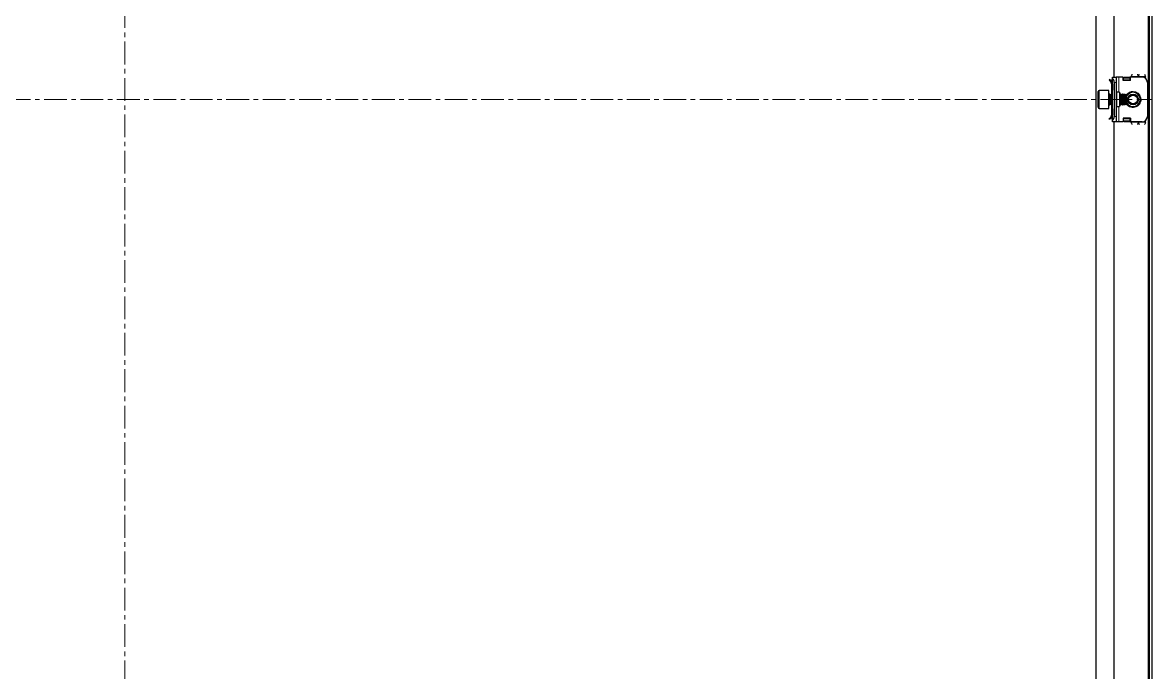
# Model space of a CAD drawing. Header units: millimetres. Extents: x -627 to 2029, y -517 to 1061.
# Drawn here: x 1399 to 2029, y -27 to 335 of the extents above; entities that cross this region are included whole.
import ezdxf

# ---------------------------------------------------------------- set-up
doc = ezdxf.new("R2010")
doc.units = ezdxf.units.MM
doc.linetypes.add('CENTERX2', pattern=[20.32, 12.7, -2.54, 2.54, -2.54])
doc.layers.add('FORMAT', color=7, linetype='Continuous')

msp = doc.modelspace()

# ---------------------------------------------------------------- linework, layer by layer
at = {"color": 8, "linetype": 'Continuous', "lineweight": 18}
for p, q in [((2026.56, 970.86), (2026.56, -385.94)), ((2006.66, 302.96), (2006.16, 302.96)), ((2006.66, 303.46), (2006.45, 303.67)), ((2010.16, 304.96), (2010.16, 296.46)), ((2016.41, 303.32), (2012.91, 303.32)), ((2017.16, 305.21), (2021.16, 305.21)), ((2025.16, 305.21), (2021.16, 305.21)), ((1999.26, 297.46), (1999.26, 287.46)), ((2008.66, 301.96), (2007.66, 301.96)), ((2009.16, 296.46), (2009.16, 288.46)), ((2004.91, 295.46), (2004.91, 290.85)), ((2004.91, 290.85), (2004.91, 289.46)), ((2010.16, 288.46), (2010.16, 279.96)), ((2006.66, 281.96), (2006.16, 281.96)), ((2006.66, 281.46), (2006.45, 281.26)), ((2007.66, 282.96), (2008.66, 282.96)), ((2012.91, 281.61), (2016.41, 281.61)), ((2021.16, 279.71), (2017.16, 279.71)), ((2025.16, 279.71), (2021.16, 279.71))]:
    msp.add_line(p, q, dxfattribs=at)
at = {"color": 7, "linetype": 'Continuous', "lineweight": 25}
for p, q in [((2027.16, 972.96), (2027.16, -388.04)), ((2028.66, 972.96), (2028.66, -388.04)), ((1997.66, -357.04), (1997.66, 941.96)), ((2007.66, 304.96), (2007.66, 892.46)), ((2005.1, 303.6), (2004.75, 303.25)), ((2005.72, 302.27), (2004.75, 303.25)), ((2006.07, 302.63), (2005.1, 303.6)), ((2005.72, 302.27), (2006.07, 302.63)), ((2006.16, 302.96), (2006.16, 302.57)), ((2006.45, 303.67), (2006.66, 303.88)), ((2006.66, 304.96), (2008.66, 304.96)), ((2006.66, 304.2), (2006.66, 304.96)), ((2006.66, 280.73), (2006.66, 304.2)), ((2008.66, 304.96), (2008.66, 301.96)), ((2010.16, 304.96), (2008.66, 304.96)), ((2012.66, 304.96), (2010.16, 304.96)), ((2012.66, 302.96), (2012.66, 304.96)), ((2016.66, 302.96), (2012.66, 302.96)), ((2012.91, 304.58), (2013.41, 304.94)), ((2013.41, 304.58), (2012.91, 304.23)), ((2012.91, 304.23), (2012.91, 304.58)), ((2012.91, 303.32), (2012.91, 304.23)), ((2012.91, 302.96), (2012.91, 303.32)), ((2013.41, 304.94), (2013.41, 304.58)), ((2013.41, 304.94), (2015.91, 304.94)), ((2013.41, 304.58), (2015.91, 304.58)), ((2015.91, 304.58), (2015.91, 304.94)), ((2015.91, 304.94), (2016.41, 304.58)), ((2016.41, 304.23), (2015.91, 304.58)), ((2016.41, 304.58), (2016.41, 304.23)), ((2016.41, 304.23), (2016.41, 303.32)), ((2016.41, 303.32), (2016.41, 302.96)), ((2016.46, 304.84), (2016.46, 302.96)), ((2016.66, 304.84), (2016.46, 304.84)), ((2016.66, 302.96), (2016.66, 304.96)), ((2023.16, 304.96), (2016.66, 304.96)), ((2017.16, 304.96), (2017.16, 305.21)), ((2025.16, 304.2), (2025.16, 305.21)), ((1998.66, 288.06), (1998.66, 296.86)), ((2004.66, 297.46), (1999.26, 297.46)), ((2004.66, 287.46), (2004.66, 297.46)), ((2006.16, 301.21), (2006.66, 301.21)), ((2006.16, 301.21), (2006.16, 297.71)), ((2006.66, 297.71), (2006.16, 297.71)), ((2006.16, 297.71), (2006.16, 295.46)), ((2006.66, 301.21), (2006.66, 297.71)), ((2007.66, 301.96), (2007.66, 282.96)), ((2008.66, 301.96), (2008.66, 282.96)), ((2010.66, 296.46), (2009.16, 296.46)), ((2010.66, 296.46), (2010.66, 288.46)), ((2026.16, 301.96), (2026.16, 282.96)), ((2005.27, 295.46), (2004.91, 295.46)), ((2005.66, 294.91), (2005.27, 295.46)), ((2005.27, 294.99), (2005.27, 295.46)), ((2005.27, 289.46), (2005.27, 294.99)), ((2005.27, 289.46), (2005.66, 290.02)), ((2006.05, 295.46), (2005.66, 294.91)), ((2005.66, 294.52), (2005.66, 294.91)), ((2005.66, 290.02), (2005.66, 294.52)), ((2005.66, 290.02), (2006.05, 289.46)), ((2006.27, 295.46), (2006.05, 295.46)), ((2006.05, 294.99), (2006.05, 295.46)), ((2006.05, 289.46), (2006.05, 294.99)), ((2006.66, 294.91), (2006.27, 295.46)), ((2006.27, 294.99), (2006.27, 295.46)), ((2006.27, 289.46), (2006.27, 294.99)), ((2006.27, 289.46), (2006.66, 290.02)), ((2011.05, 295.46), (2010.66, 294.91)), ((2010.66, 290.02), (2011.05, 289.46)), ((2011.27, 295.46), (2011.05, 295.46)), ((2011.05, 294.99), (2011.05, 295.46)), ((2011.05, 289.46), (2011.05, 294.99)), ((2011.66, 294.91), (2011.27, 295.46)), ((2011.27, 294.99), (2011.27, 295.46)), ((2011.27, 289.46), (2011.27, 294.99)), ((2011.27, 289.46), (2011.66, 290.02)), ((2012.05, 295.46), (2011.66, 294.91)), ((2011.66, 294.52), (2011.66, 294.91)), ((2011.66, 290.02), (2011.66, 294.52)), ((2011.66, 290.02), (2012.05, 289.46)), ((2012.27, 295.46), (2012.05, 295.46)), ((2012.05, 294.99), (2012.05, 295.46)), ((2012.05, 289.46), (2012.05, 294.99)), ((2012.66, 294.91), (2012.27, 295.46)), ((2012.27, 294.99), (2012.27, 295.46)), ((2012.27, 289.46), (2012.27, 294.99)), ((2012.27, 289.46), (2012.66, 290.02)), ((2013.05, 295.46), (2012.66, 294.91)), ((2012.66, 294.52), (2012.66, 294.91)), ((2012.66, 290.02), (2012.66, 294.52)), ((2012.66, 290.02), (2013.05, 289.46)), ((2013.27, 295.46), (2013.05, 295.46)), ((2013.05, 294.99), (2013.05, 295.46)), ((2013.05, 289.46), (2013.05, 294.99)), ((2013.66, 294.91), (2013.27, 295.46)), ((2013.27, 294.99), (2013.27, 295.46)), ((2013.27, 289.46), (2013.27, 294.99)), ((2013.27, 289.46), (2013.66, 290.02)), ((2014.05, 295.46), (2013.66, 294.91)), ((2013.66, 294.52), (2013.66, 294.91)), ((2013.66, 290.02), (2013.66, 294.52)), ((2013.66, 290.02), (2014.05, 289.46)), ((2014.11, 295.46), (2014.05, 295.46)), ((2014.05, 294.99), (2014.05, 295.46)), ((2014.05, 289.46), (2014.05, 294.99)), ((2014.66, 294.91), (2014.11, 295.46)), ((2014.11, 289.46), (2014.11, 295.46)), ((2014.11, 289.46), (2014.66, 290.02)), ((2014.66, 290.02), (2014.66, 294.91)), ((1999.26, 287.46), (2004.66, 287.46)), ((2004.91, 289.46), (2005.27, 289.46)), ((2006.05, 289.46), (2006.27, 289.46)), ((2006.16, 289.46), (2006.16, 287.21)), ((2006.16, 287.21), (2006.66, 287.21)), ((2006.16, 287.21), (2006.16, 283.71)), ((2006.16, 283.71), (2006.66, 283.71)), ((2006.66, 287.21), (2006.66, 283.71)), ((2009.16, 288.46), (2010.66, 288.46)), ((2011.05, 289.46), (2011.27, 289.46)), ((2012.05, 289.46), (2012.27, 289.46)), ((2013.05, 289.46), (2013.27, 289.46)), ((2014.05, 289.46), (2014.11, 289.46)), ((2005.72, 282.65), (2004.75, 281.68)), ((2005.1, 281.32), (2004.75, 281.68)), ((2006.07, 282.3), (2005.1, 281.32)), ((2005.72, 282.65), (2006.07, 282.3)), ((2006.16, 281.96), (2006.16, 282.42)), ((2006.66, 281.05), (2006.45, 281.26)), ((2006.66, 279.96), (2006.66, 280.73)), ((2008.66, 279.96), (2006.66, 279.96)), ((2007.66, -307.54), (2007.66, 279.96)), ((2008.66, 282.96), (2008.66, 279.96)), ((2010.16, 279.96), (2008.66, 279.96)), ((2012.66, 279.96), (2010.16, 279.96)), ((2016.66, 281.96), (2012.66, 281.96)), ((2012.66, 281.96), (2012.66, 279.96)), ((2012.91, 281.61), (2012.91, 281.96)), ((2012.91, 280.69), (2012.91, 281.61)), ((2012.91, 280.34), (2012.91, 280.69)), ((2012.91, 280.69), (2013.41, 280.34)), ((2013.41, 279.99), (2012.91, 280.34)), ((2013.41, 280.34), (2013.41, 279.99)), ((2015.91, 280.34), (2013.41, 280.34)), ((2015.91, 279.99), (2013.41, 279.99)), ((2015.91, 280.34), (2016.41, 280.69)), ((2015.91, 279.99), (2015.91, 280.34)), ((2016.41, 280.34), (2015.91, 279.99)), ((2016.41, 281.96), (2016.41, 281.61)), ((2016.41, 281.61), (2016.41, 280.69)), ((2016.41, 280.69), (2016.41, 280.34)), ((2016.46, 281.96), (2016.46, 280.08)), ((2016.46, 280.08), (2016.66, 280.08)), ((2016.66, 281.96), (2016.66, 279.96)), ((2023.16, 279.96), (2016.66, 279.96)), ((2017.16, 279.71), (2017.16, 279.96)), ((2025.16, 279.71), (2025.16, 280.73))]:
    msp.add_line(p, q, dxfattribs=at)
for radius in [3, 2.76, 2.45]:
    msp.add_circle((2018.16, 292.46), radius, dxfattribs=at)
for centre, radius, start, end in [((2007.16, 302.96), 1, 135, 180), ((2004.66, 301.96), 3, 360, 48.18969), ((2023.16, 301.96), 3, 360, 90), ((1999.26, 296.86), 0.6, 90, 180), ((2009.16, 296.96), 0.5, 180, 270), ((2018.16, 292.46), 4, 270, 151.04498), ((2004.91, 295.71), 0.25, 180, 270), ((2018.16, 292.46), 4, 208.95502, 270), ((1999.26, 288.06), 0.6, 180, 270), ((2004.91, 289.21), 0.25, 90, 180), ((2009.16, 287.96), 0.5, 90, 180), ((2007.16, 281.96), 1, 180, 225), ((2004.66, 282.96), 3, 311.81031, 360), ((2023.16, 282.96), 3, 270, 360)]:
    msp.add_arc(centre, radius, start, end, dxfattribs=at)
at = {"color": 8, "linetype": 'Continuous', "lineweight": 18}
for start, end in [(215.46217, 90), (90, 144.53783)]:
    msp.add_arc((2018.16, 292.46), 4.5, start, end, dxfattribs=at)
at = {"color": 7, "linetype": 'Continuous', "lineweight": 25}
for points, knots in [([(2006.66, 301.21), (2006.63, 301.45), (2006.58, 301.94), (2006.3, 302.4), (2006.1, 302.6), (2006.07, 302.63)], [0, 0, 0, 0, 0.461863, 0.923726, 1, 1, 1, 1]), ([(2017.16, 305.21), (2017.26, 305.46), (2017.45, 305.94), (2017.64, 306.34), (2017.73, 306.53)], [0, 0, 0, 0, 0.502065, 1, 1, 1, 1]), ([(2020.59, 306.52), (2020.67, 306.37), (2020.84, 306.02), (2021.03, 305.53), (2021.14, 305.25), (2021.16, 305.21)], [0, 0, 0, 0, 0.415483, 0.917152, 1, 1, 1, 1]), ([(2021.16, 305.21), (2021.26, 305.46), (2021.45, 305.94), (2021.64, 306.34), (2021.73, 306.53)], [0, 0, 0, 0, 0.502065, 1, 1, 1, 1]), ([(2024.59, 306.52), (2024.67, 306.37), (2024.84, 306.02), (2025.03, 305.53), (2025.14, 305.25), (2025.16, 305.21)], [0, 0, 0, 0, 0.4154826, 0.9171518, 1, 1, 1, 1]), ([(2006.16, 301.21), (2006.14, 301.4), (2006.11, 301.69), (2005.92, 302.05), (2005.79, 302.2), (2005.72, 302.27)], [0, 0, 0, 0, 0.485042, 0.738404, 1, 1, 1, 1]), ([(2005.72, 282.65), (2005.84, 282.8), (2006.02, 283.03), (2006.14, 283.41), (2006.15, 283.61), (2006.16, 283.71)], [0, 0, 0, 0, 0.485042, 0.738404, 1, 1, 1, 1]), ([(2006.07, 282.3), (2006.23, 282.49), (2006.53, 282.87), (2006.65, 283.39), (2006.66, 283.67), (2006.66, 283.71)], [0, 0, 0, 0, 0.461863, 0.923726, 1, 1, 1, 1]), ([(2017.73, 278.4), (2017.65, 278.56), (2017.48, 278.9), (2017.29, 279.39), (2017.18, 279.67), (2017.16, 279.71)], [0, 0, 0, 0, 0.4154826, 0.9171518, 1, 1, 1, 1]), ([(2021.16, 279.71), (2021.06, 279.47), (2020.87, 278.98), (2020.68, 278.59), (2020.59, 278.39)], [0, 0, 0, 0, 0.5020654, 1, 1, 1, 1]), ([(2021.73, 278.4), (2021.65, 278.56), (2021.48, 278.9), (2021.29, 279.39), (2021.18, 279.67), (2021.16, 279.71)], [0, 0, 0, 0, 0.415483, 0.917152, 1, 1, 1, 1]), ([(2025.16, 279.71), (2025.06, 279.47), (2024.87, 278.98), (2024.68, 278.59), (2024.59, 278.39)], [0, 0, 0, 0, 0.502065, 1, 1, 1, 1])]:
    msp.add_open_spline(points, degree=3, knots=knots, dxfattribs=at)
at = {"layer": 'FORMAT', "linetype": 'CENTERX2', "lineweight": 18}
for p, q in [((1455.66, 974.96), (1455.66, -390.04)), ((882.36, 292.46), (2028.96, 292.46))]:
    msp.add_line(p, q, dxfattribs=at)

doc.saveas('drawing.dxf')
